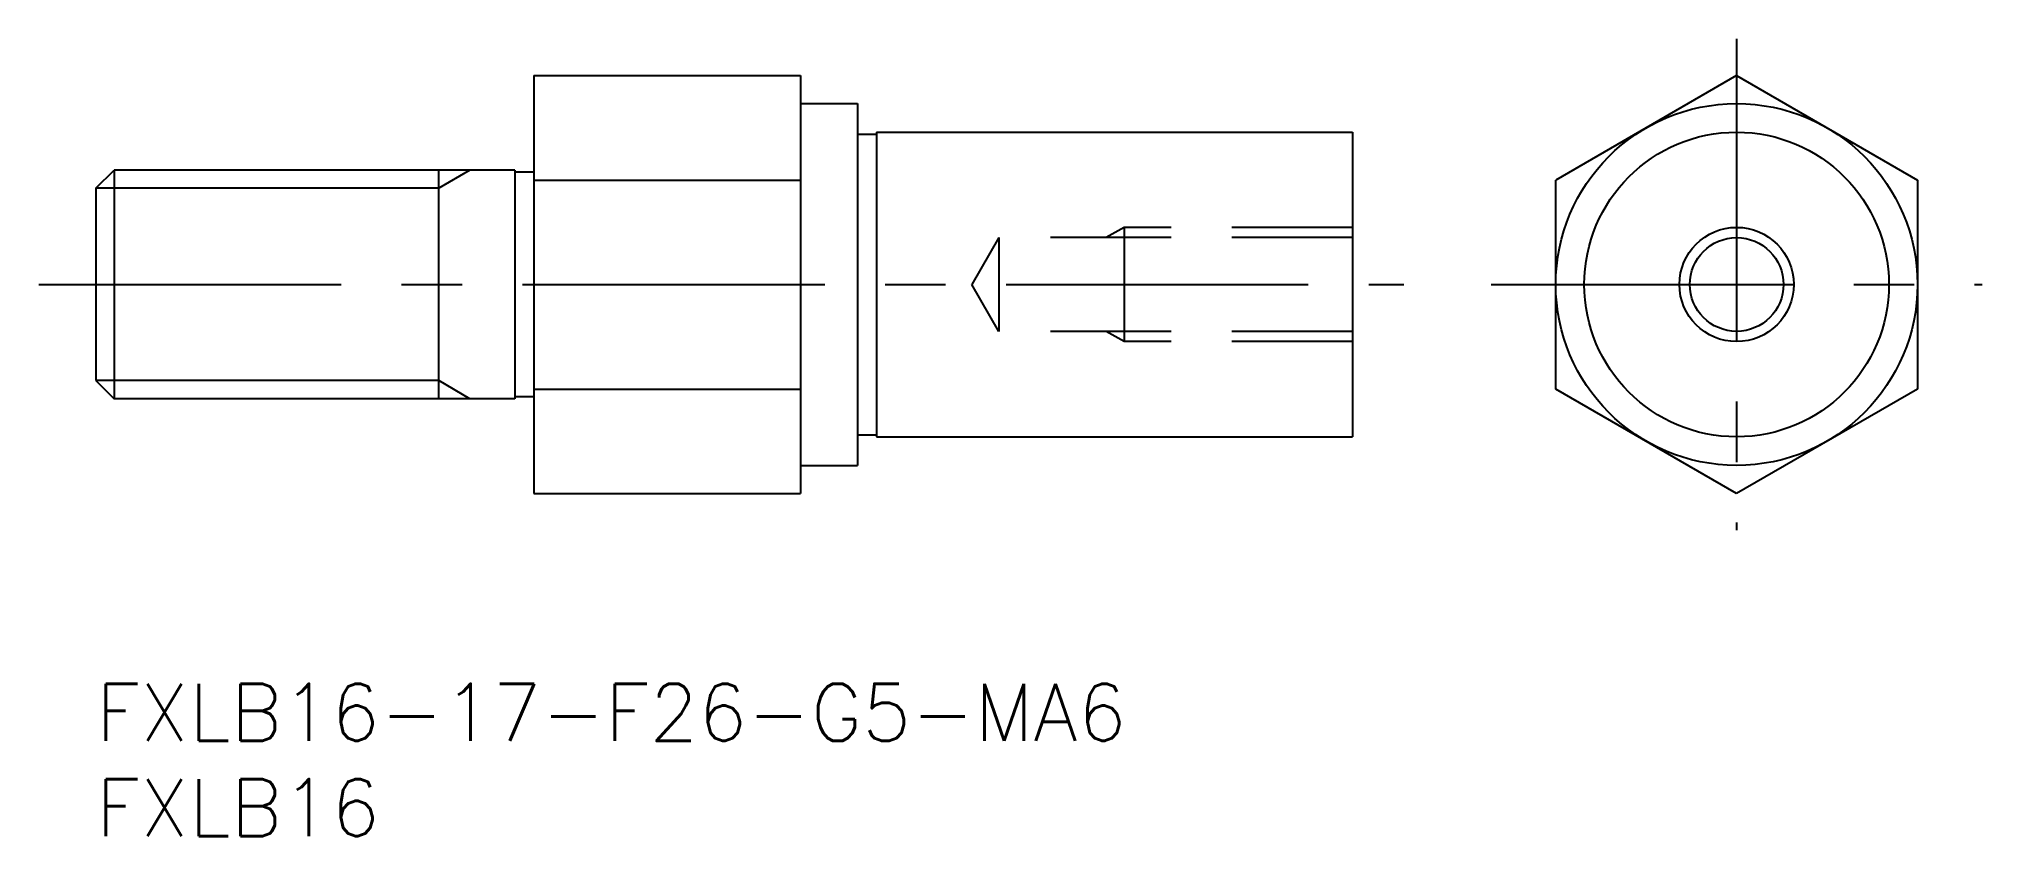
# Model space of a CAD drawing. Extents: x -3 to 99, y -8 to 34.
import ezdxf

# ---------------------------------------------------------------- set-up
doc = ezdxf.new("R2010")
doc.units = 0
doc.header["$LTSCALE"] = 0.5
doc.linetypes.add('CENTER', pattern=[50.8, 31.75, -6.35, 6.35, -6.35])
doc.linetypes.add('DASHED', pattern=[19.05, 12.7, -6.35])
for name, color, linetype in [('MSM_CENTER', 1, 'CENTER'), ('MSM_CONTINUOUS', 7, 'CONTINUOUS'), ('MSM_DASHED', 4, 'DASHED'), ('MSM_NARROW', 5, 'CONTINUOUS'), ('MSM_PART_NUMBER', 7, 'CONTINUOUS')]:
    doc.layers.add(name, color=color, linetype=linetype)
doc.styles.get("Standard").update_dxf_attribs({"font": 'txt.shx', "height": 3, "bigfont": 'bigfont.shx'})

# ---------------------------------------------------------------- blocks, each defined once
blk = doc.blocks.new('*U10')
at = {"layer": 'MSM_PART_NUMBER'}
blk.add_text('FXLB16', height=3, dxfattribs=at).set_placement((0, -8))
blk = doc.blocks.new('*U11')
at = {"layer": 'MSM_PART_NUMBER'}
blk.add_text('FXLB16-17-F26-G5-MA6', height=3, dxfattribs=at).set_placement((0, -3))

msp = doc.modelspace()

# ---------------------------------------------------------------- linework, layer by layer
at = {"layer": 'MSM_CENTER'}
for p, q in [((86.17, 33.87), (86.17, 8.07)), ((-3, 20.97), (68.7, 20.97)), ((73.27, 20.97), (99.07, 20.97))]:
    msp.add_line(p, q, dxfattribs=at)
at = {"layer": 'MSM_CONTINUOUS'}
for p, q in [((23, 31.94), (23, 10)), ((23, 31.94), (37, 31.94)), ((37, 31.94), (37, 10)), ((86.17, 31.94), (76.67, 26.45)), ((86.17, 31.94), (95.67, 26.45)), ((37, 30.47), (40, 30.47)), ((40, 30.47), (40, 11.47)), ((40, 28.87), (41, 28.87)), ((41, 28.97), (66, 28.97)), ((41, 28.97), (41, 12.97)), ((66, 28.97), (66, 12.97)), ((0, 26.02), (0.95, 26.97)), ((0.95, 26.97), (0.95, 14.97)), ((22, 26.97), (0.95, 26.97)), ((18, 14.97), (18, 26.97)), ((22, 26.97), (22, 14.97)), ((23, 26.87), (22, 26.87)), ((0, 26.02), (0, 15.92)), ((23, 26.45), (37, 26.45)), ((76.67, 15.48), (76.67, 26.45)), ((95.67, 26.45), (95.67, 15.48)), ((0, 15.92), (0.95, 14.97)), ((23, 15.48), (37, 15.48)), ((86.17, 10), (76.67, 15.48)), ((95.67, 15.48), (86.17, 10)), ((22, 14.97), (0.95, 14.97)), ((23, 15.07), (22, 15.07)), ((40, 13.07), (41, 13.07)), ((41, 12.97), (66, 12.97)), ((37, 11.47), (40, 11.47)), ((23, 10), (37, 10))]:
    msp.add_line(p, q, dxfattribs=at)
for radius in [9.5, 8, 2.46]:
    msp.add_circle((86.17, 20.97), radius, dxfattribs=at)
at = {"layer": 'MSM_DASHED'}
for p, q in [((54, 23.97), (53.06, 23.43)), ((66, 23.97), (54, 23.97)), ((54, 23.97), (54, 17.97)), ((47.42, 23.43), (46, 20.97)), ((66, 23.43), (47.42, 23.43)), ((47.42, 23.43), (47.42, 18.51)), ((47.42, 18.51), (46, 20.97)), ((66, 18.51), (47.42, 18.51)), ((54, 17.97), (53.06, 18.51)), ((66, 17.97), (54, 17.97))]:
    msp.add_line(p, q, dxfattribs=at)
at = {"layer": 'MSM_NARROW'}
for p, q in [((19.64, 26.97), (18, 26.02)), ((18, 26.02), (0, 26.02)), ((18, 15.92), (0, 15.92)), ((19.64, 14.97), (18, 15.92))]:
    msp.add_line(p, q, dxfattribs=at)
msp.add_circle((86.17, 20.97), 3, dxfattribs=at)

# ---------------------------------------------------------------- block references
at = {"layer": 'MSM_CONTINUOUS'}
for name in ['*U11', '*U10']:
    msp.add_blockref(name, (0, 0), dxfattribs=at)

doc.saveas('drawing.dxf')
